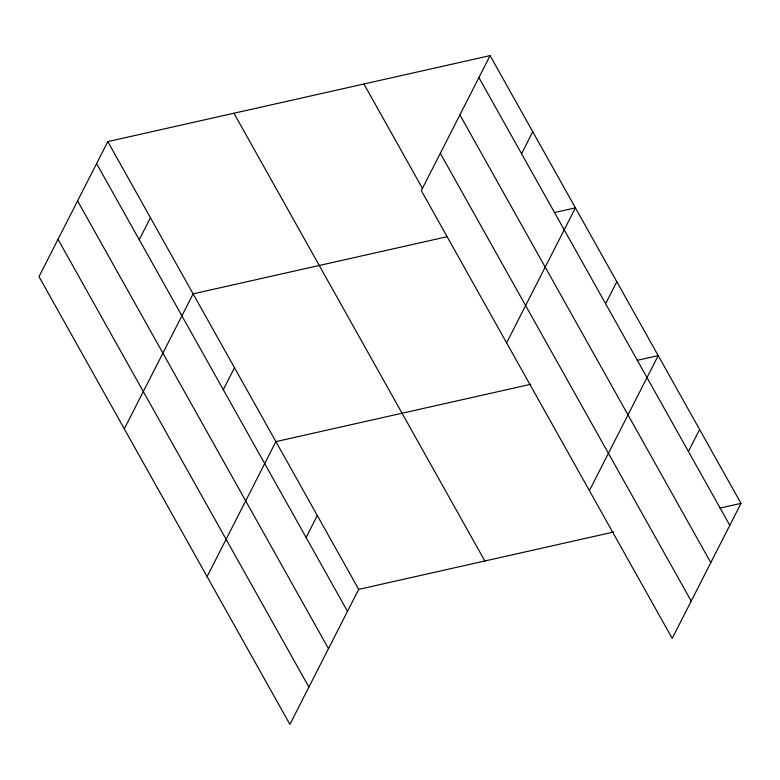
<?xml version="1.0" encoding="UTF-8"?>
<svg xmlns="http://www.w3.org/2000/svg" width="780" height="780" viewBox="0 0 780 780"><rect width="100%" height="100%" fill="white"/><g stroke="black" fill="none" stroke-linecap="round" stroke-linejoin="round"><path stroke-width="1.17" d="M490.103 55.614L421.307 190.632L672.204 638.391L741 503.373L490.103 55.614L107.796 141.609L39 276.627L289.897 724.386L358.693 589.368L613.655 532.018M139.249 239.704L150.442 217.727M124.303 428.863L193.099 293.855L446.881 236.759M223.304 389.707L234.497 367.731M207.1 576.625L275.896 441.616L530.858 384.257M306.101 537.469L317.294 515.492M521.557 153.709L532.75 131.732M506.61 342.869L575.406 207.851L554.375 212.579M605.611 303.703L616.804 281.736M589.407 490.63L658.203 355.612L637.172 360.34M688.408 451.464L699.601 429.497M719.969 508.102L741 503.373M478.91 77.59L729.807 525.35M459.898 114.894L710.794 562.653M440.32 153.328L691.216 601.087M363.938 83.996L422.584 188.653M233.951 113.236L484.858 560.995M107.796 141.609L358.693 589.368M96.593 163.585L347.49 611.344M77.59 200.889L328.487 648.648M58.003 239.323L308.909 687.082"/></g></svg>
